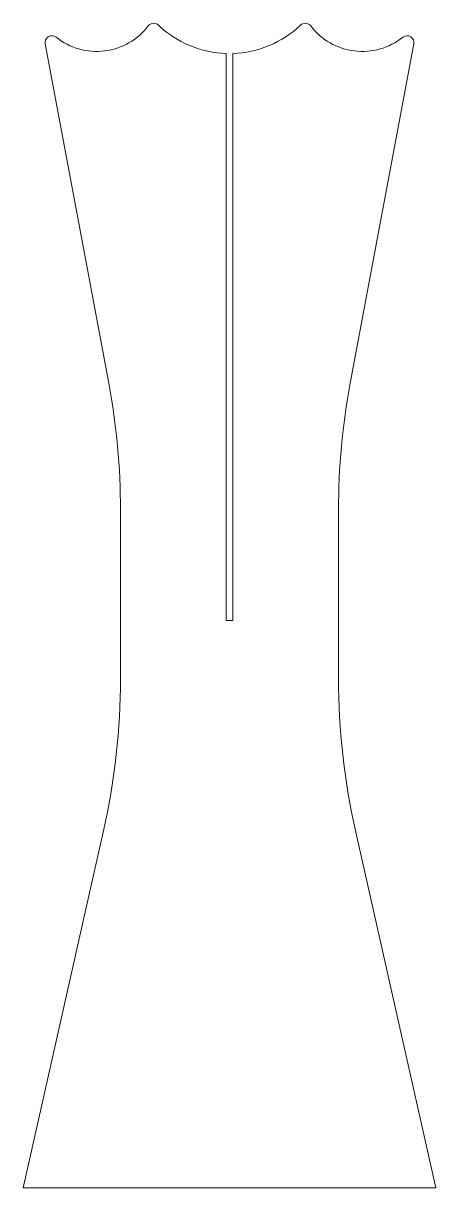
# Model space of a CAD drawing. Header units: inches. Extents: x 0.4 to 9.4, y -3.8 to 21.6.
import ezdxf

# ---------------------------------------------------------------- set-up
doc = ezdxf.new("R2010")
doc.units = ezdxf.units.IN
doc.header["$MEASUREMENT"] = 0
doc.layers.add('VISIBLE', color=7, linetype='Continuous', lineweight=0)

msp = doc.modelspace()

# ---------------------------------------------------------------- linework, layer by layer
at = {"layer": 'VISIBLE'}
for p, q in [((2.282, 13.765), (0.894, 21.171)), ((8.941, 21.171), (7.553, 13.765)), ((4.847, 8.586), (4.847, 20.962)), ((4.988, 20.962), (4.988, 8.586)), ((2.539, 7.321), (2.539, 11)), ((7.296, 11), (7.296, 7.321)), ((4.988, 8.586), (4.847, 8.586)), ((0.417, -3.789), (2.175, 4.033)), ((7.66, 4.033), (9.417, -3.789)), ((9.417, -3.789), (0.417, -3.789))]:
    msp.add_line(p, q, dxfattribs=at)
for centre, radius, start, end in [((3.265, 21.471), 0.15, 46.4765, 142.4931), ((6.57, 21.471), 0.15, 37.5069, 133.5235), ((1.041, 21.198), 0.15, 51.4816, 190.6197), ((2.019, 22.427), 1.42, 231.4816, 322.4931), ((4.917, 23.211), 2.25, 226.4765, 268.1951), ((4.917, 23.211), 2.25, 271.8049, 313.5235), ((7.816, 22.427), 1.42, 217.5069, 308.5184), ((8.794, 21.198), 0.15, 349.3803, 128.5184), ((-12.461, 11), 15, 360, 10.6197), ((22.296, 11), 15, 169.3803, 180), ((-12.461, 7.321), 15, 347.3395, 0), ((22.296, 7.321), 15, 180, 192.6605)]:
    msp.add_arc(centre, radius, start, end, dxfattribs=at)

doc.saveas('drawing.dxf')
